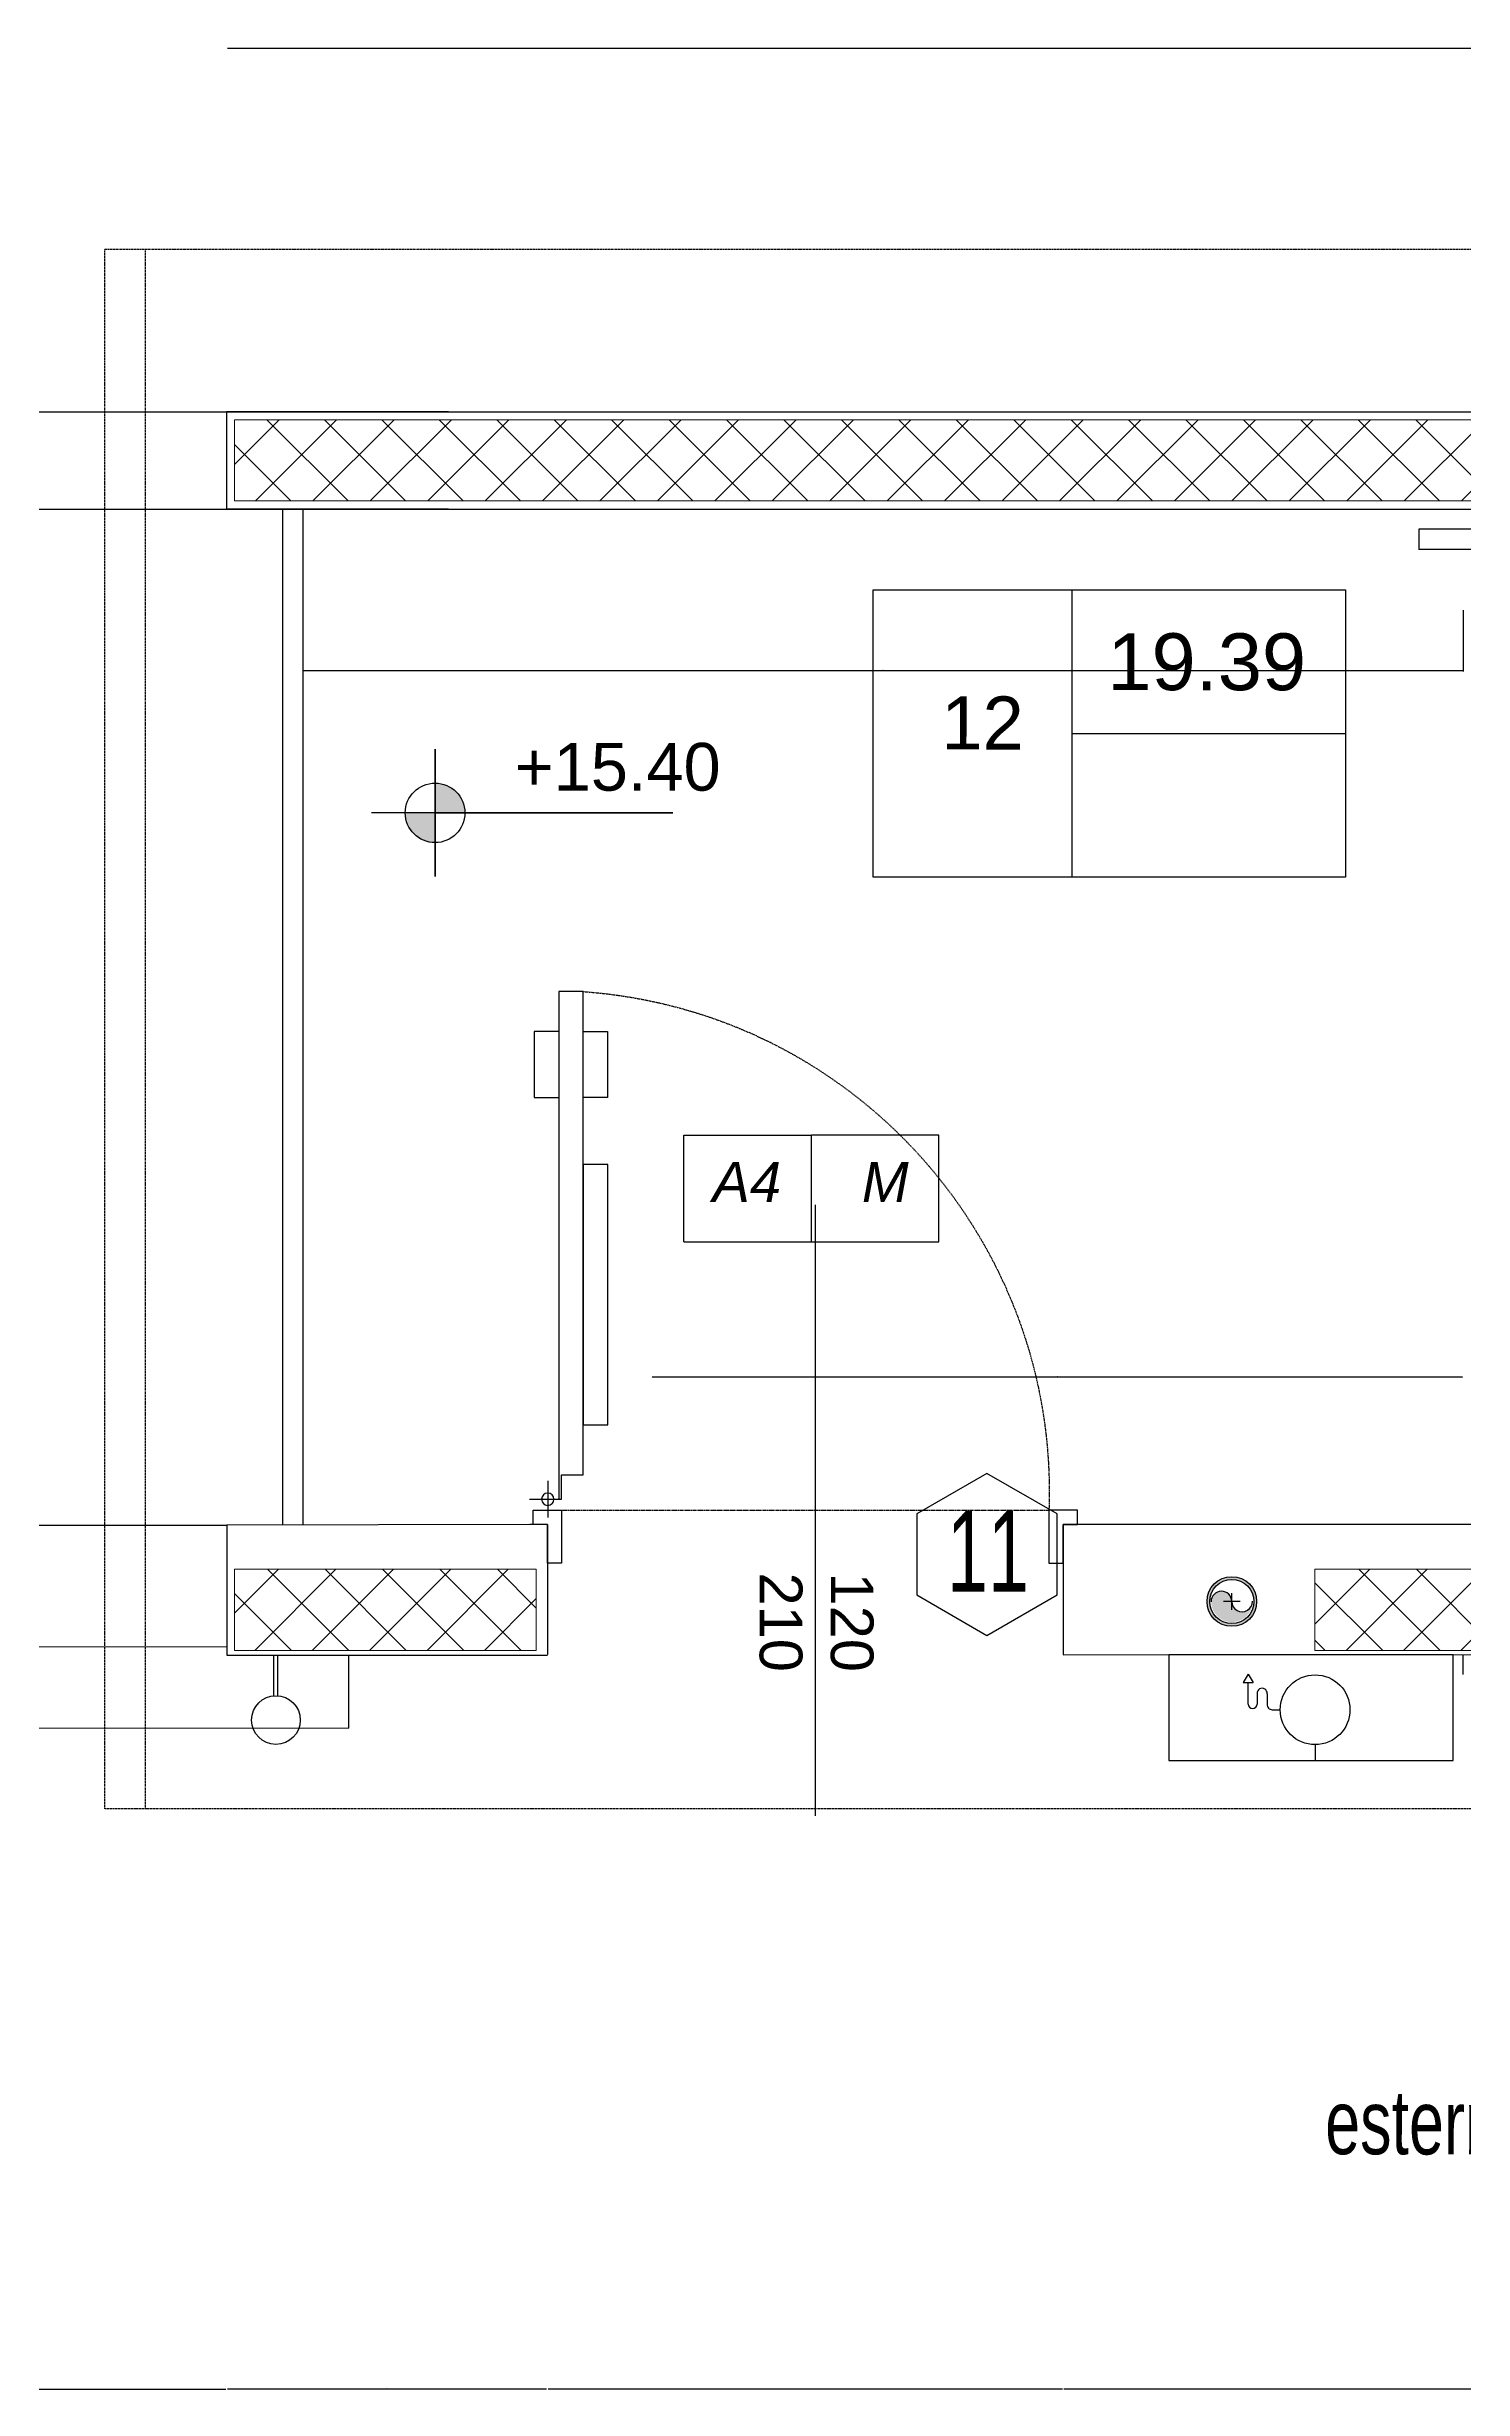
# Model space of a CAD drawing. Header units: millimetres. Extents: x -3782782348 to 131293, y -36553 to 57271.
# Drawn here: x 127658 to 128006, y -24712 to -24135 of the extents above; entities that cross this region are included whole.
import ezdxf

# ---------------------------------------------------------------- set-up
doc = ezdxf.new("R2010")
doc.units = ezdxf.units.MM
doc.header["$LTSCALE"] = 0.01
for name, pattern in [('CONTINOUS', [0]), ('HIDDEN', [0.375, 0.25, -0.125]), ('HIDDEN2', [4.7625, 3.175, -1.5875])]:
    doc.linetypes.add(name, pattern=pattern)
doc.layers.get('Defpoints').update_dxf_attribs({"color": 253})
for name, color, linetype, lineweight in [('EPC RETINI PIANO TERRENO DEFINITIVO', 4, 'Continuous', 0), ('EPC TERRENO DEFINITIVO PILASTRI', 2, 'Continuous', 0), ('X_SCALE', 1, 'Continuous', 25)]:
    doc.layers.add(name, color=color, linetype=linetype, lineweight=lineweight)
for name, color, linetype in [('Idranti', 253, 'Continuous'), ('X_cavedi', 1, 'Continuous'), ('X_Esterno', 8, 'Continuous'), ('X_FOROMETRIA SCARICO NUMERAZIONE', 6, 'Continuous'), ('X_MURI', 8, 'Continuous'), ('X_Numerazione camere', 8, 'Continuous'), ('X_Proiezini', 1, 'Continuous'), ('X_quote 1', 253, 'Continuous'), ('X_Quote altimetriche', 5, 'Continuous'), ('X_quote serramenti interni', 251, 'CONTINOUS'), ('X_Serramenti Int', 8, 'Continuous'), ('X_SIGLE ABACO', 1, 'Continuous'), ('X_TESTI', 253, 'Continuous')]:
    doc.layers.add(name, color=color, linetype=linetype)
doc.styles.add('Max 50', font='arial.ttf', dxfattribs={"width": 0.65, "height": 0.125})
doc.styles.add('nomi', font='arial.ttf')
doc.styles.add('QUOTE', font='simplex.shx', dxfattribs={"width": 0.7})
doc.styles.get("Standard").update_dxf_attribs({"font": 'arial.ttf'})
doc.dimstyles.get("Standard").update_dxf_attribs({"dimscale": 0, "dimtxt": 0.18, "dimasz": 0.18, "dimexe": 0.18, "dimexo": 0.0625, "dimgap": 0.09, "dimtad": 1, "dimdec": 0, "dimzin": 0, "dimdsep": 46, "dimtxsty": 'Standard', "dimcen": 0.09, "dimclrd": 256, "dimclre": 256, "dimclrt": 5, "dimadec": 0, "dimazin": 0, "dimtfac": 1, "dimtdec": 0, "dimtix": 1, "dimtofl": 0, "dimtmove": 2, "dimatfit": 3, "dimfxl": 1, "dimtolj": 1, "dimtzin": 0, "dimarcsym": 0})
pattern_1 = [(45, (126193.022, -24575), (-7.071068, 7.071068), []), (135, (126193.022, -24575), (-7.071068, -7.071068), [])]

# ---------------------------------------------------------------- blocks, each defined once
blk = doc.blocks.new('quota altim')
at = {"layer": 'X_Quote altimetriche', "ltscale": 4}
h = blk.add_hatch(color=256, dxfattribs=at)
h.paths.add_polyline_path([(0, 18.7), (0, 0), (18.7, 0, 0.414214)])
h.paths.add_polyline_path([(0, 0), (-18.7, 0, 0.414214), (0, -18.7)])
blk.add_lwpolyline([(0, 0), (0, 40), (0, 40), (0, -40), (0, -40), (0, 0), (40, 0), (149.3, 0), (0, 0), (-40, 0), (-40, 0)], dxfattribs=at)
blk.add_circle((0, 0), 18.7, dxfattribs=at)
blk = doc.blocks.new('*D263')
at = {"layer": 'Defpoints', "color": 0, "transparency": 16777216}
for p in [(128531.73, -24135.51, 0), (127701.88, -24225.04, 0), (128531.73, -24225.04, 0)]:
    blk.add_point(p, dxfattribs=at)
at = {"layer": 'X_quote 1', "lineweight": -2, "transparency": 16777216}
blk.add_line((127702.06, -24135.51, 0), (128531.55, -24135.51, 0), dxfattribs=at)
at = {"layer": 'X_quote 1', "transparency": 16777216}
for points in [[(127702.06, -24135.48, 0), (127702.06, -24135.54, 0), (127701.88, -24135.51, 0)], [(128531.55, -24135.48, 0), (128531.55, -24135.54, 0), (128531.73, -24135.51, 0)]]:
    blk.add_solid(points, dxfattribs=at)
at = {"layer": 'X_quote 1', "color": 5, "transparency": 16777216, "insert": (128116.8, -24135.33, 0), "char_height": 0.18, "attachment_point": 5}
blk.add_mtext('\\A1;830', dxfattribs=at)
blk = doc.blocks.new('*D158')
at = {"layer": 'Defpoints', "color": 0, "transparency": 16777216}
for p in [(127806.5, -24273.2, 0), (128006.33, -24273.8, 0), (127806.5, -24462.73)]:
    blk.add_point(p, dxfattribs=at)
at = {"layer": 'X_quote 1', "lineweight": -2, "transparency": 16777216}
blk.add_line((128006.15, -24462.73), (127806.68, -24462.73), dxfattribs=at)
at = {"layer": 'X_quote 1', "transparency": 16777216}
for points in [[(127806.68, -24462.7), (127806.68, -24462.76), (127806.5, -24462.73)], [(128006.15, -24462.7), (128006.15, -24462.76), (128006.33, -24462.73)]]:
    blk.add_solid(points, dxfattribs=at)
at = {"layer": 'X_quote 1', "color": 5, "transparency": 16777216, "insert": (127906.41, -24462.55), "char_height": 0.18, "attachment_point": 5}
blk.add_mtext('\\A1;200', dxfattribs=at)
blk = doc.blocks.new('porta 120 metallica')
blk.add_line((66, 71.65), (66, -78.72))
at = {"linetype": 'ByBlock'}
for p, q in [((0.09, -10.75), (0.09, -1.73)), ((-4.42, -6.24), (3.42, -6.24))]:
    blk.add_line(p, q, dxfattribs=at)
at = {"color": 5, "linetype": 'HIDDEN2'}
blk.add_line((3.5, -3.53), (123.5, -3.53), dxfattribs=at)
at = {"linetype": 'ByBlock'}
for points in [[(-3.5, 0), (-3.5, -3.53), (3.5, -3.53), (3.5, 9.47), (0, 9.47), (0, 0)], [(123.5, -3.53), (123.5, 9.47), (127, 9.47), (127, 0), (130.5, 0), (130.5, -3.53)], [(8.79, -12.27), (8.79, -131.24), (3.49, -131.24), (3.49, -131.24), (2.79, -131.24), (2.79, -6.24), (3.49, -6.24), (3.49, -12.27)]]:
    blk.add_lwpolyline(points, close=True, dxfattribs=at)
for points in [[(2.8, -121.42), (-3.26, -121.42), (-3.26, -105.12), (2.79, -105.12)], [(8.79, -121.42), (14.85, -121.42), (14.85, -105.12), (8.79, -105.12)]]:
    blk.add_lwpolyline(points, dxfattribs=at)
blk.add_circle((0.09, -6.24), 1.51, dxfattribs=at)
at = {"color": 5, "linetype": 'HIDDEN2'}
blk.add_arc((0.02, -7.99), 123.56, 274.07323, 2.06635, dxfattribs=at)
blk = doc.blocks.new('*D305')
at = {"layer": 'Defpoints', "color": 0, "transparency": 16777216}
for p in [(127907.84, -24531.13, 0), (128531.73, -24531.05, 0), (127907.84, -24711.85)]:
    blk.add_point(p, dxfattribs=at)
at = {"layer": 'X_quote 1', "lineweight": -2, "transparency": 16777216}
blk.add_line((128531.55, -24711.85), (127908.02, -24711.85), dxfattribs=at)
at = {"layer": 'X_quote 1', "transparency": 16777216}
for points in [[(127908.02, -24711.82), (127908.02, -24711.88), (127907.84, -24711.85)], [(128531.55, -24711.82), (128531.55, -24711.88), (128531.73, -24711.85)]]:
    blk.add_solid(points, dxfattribs=at)
at = {"layer": 'X_quote 1', "color": 5, "transparency": 16777216, "insert": (128219.78, -24711.67), "char_height": 0.18, "attachment_point": 5}
blk.add_mtext('\\A1;624', dxfattribs=at)
blk = doc.blocks.new('*D306')
at = {"layer": 'Defpoints', "color": 0, "transparency": 16777216}
for p in [(127780.84, -24531.15, 0), (127907.84, -24531.13, 0), (127780.84, -24711.85)]:
    blk.add_point(p, dxfattribs=at)
at = {"layer": 'X_quote 1', "lineweight": -2, "transparency": 16777216}
blk.add_line((127907.66, -24711.85), (127781.02, -24711.85), dxfattribs=at)
at = {"layer": 'X_quote 1', "transparency": 16777216}
for points in [[(127781.02, -24711.82), (127781.02, -24711.88), (127780.84, -24711.85)], [(127907.66, -24711.82), (127907.66, -24711.88), (127907.84, -24711.85)]]:
    blk.add_solid(points, dxfattribs=at)
at = {"layer": 'X_quote 1', "color": 5, "transparency": 16777216, "insert": (127844.34, -24711.67), "char_height": 0.18, "attachment_point": 5}
blk.add_mtext('\\A1;127', dxfattribs=at)
blk = doc.blocks.new('*D307')
at = {"layer": 'Defpoints', "color": 0, "transparency": 16777216}
for p in [(127701.89, -24531.16, 0), (127780.84, -24531.15, 0), (127701.89, -24711.85)]:
    blk.add_point(p, dxfattribs=at)
at = {"layer": 'X_quote 1', "lineweight": -2, "transparency": 16777216}
blk.add_line((127780.66, -24711.85), (127702.07, -24711.85), dxfattribs=at)
at = {"layer": 'X_quote 1', "transparency": 16777216}
for points in [[(127702.07, -24711.82), (127702.07, -24711.88), (127701.89, -24711.85)], [(127780.66, -24711.82), (127780.66, -24711.88), (127780.84, -24711.85)]]:
    blk.add_solid(points, dxfattribs=at)
at = {"layer": 'X_quote 1', "color": 5, "transparency": 16777216, "insert": (127741.36, -24711.67), "char_height": 0.18, "attachment_point": 5}
blk.add_mtext('\\A1;79', dxfattribs=at)
blk = doc.blocks.new('*D297')
at = {"layer": 'Defpoints', "color": 0, "transparency": 16777216}
for p in [(126184.4, -24528.96, 0), (127701.89, -24531.16, 0), (127701.89, -24711.85)]:
    blk.add_point(p, dxfattribs=at)
at = {"layer": 'X_quote 1', "lineweight": -2, "transparency": 16777216}
blk.add_line((126184.58, -24711.85), (127701.71, -24711.85), dxfattribs=at)
at = {"layer": 'X_quote 1', "transparency": 16777216}
for points in [[(126184.58, -24711.82), (126184.58, -24711.88), (126184.4, -24711.85)], [(127701.71, -24711.82), (127701.71, -24711.88), (127701.89, -24711.85)]]:
    blk.add_solid(points, dxfattribs=at)
at = {"layer": 'X_quote 1', "color": 5, "transparency": 16777216, "insert": (126943.15, -24711.67), "char_height": 0.18, "attachment_point": 5}
blk.add_mtext('\\A1;1517', dxfattribs=at)
blk = doc.blocks.new('*D288')
at = {"layer": 'Defpoints', "color": 0, "transparency": 16777216}
for p in [(127720.63, -24273.8), (128006.33, -24273.8, 0), (127720.63, -24288.8)]:
    blk.add_point(p, dxfattribs=at)
at = {"layer": 'X_quote 1', "lineweight": -2, "transparency": 16777216}
for p, q in [((127720.63, -24273.86), (127720.63, -24288.98)), ((128006.33, -24273.86), (128006.33, -24288.98)), ((128006.15, -24288.8), (127720.81, -24288.8))]:
    blk.add_line(p, q, dxfattribs=at)
at = {"layer": 'X_quote 1', "transparency": 16777216}
for points in [[(127720.81, -24288.77), (127720.81, -24288.83), (127720.63, -24288.8)], [(128006.15, -24288.77), (128006.15, -24288.83), (128006.33, -24288.8)]]:
    blk.add_solid(points, dxfattribs=at)
at = {"layer": 'X_quote 1', "color": 5, "transparency": 16777216, "insert": (127863.48, -24288.62), "char_height": 0.18, "attachment_point": 5}
blk.add_mtext('\\A1;286', dxfattribs=at)
blk = doc.blocks.new('colonna')
at = {"ltscale": 20}
h = blk.add_hatch(color=256, dxfattribs=at)
h.paths.add_polyline_path([(793.7017, -32.3658, -1), (793.5795, -32.3671, -1)])
h.paths.add_polyline_path([(793.5863, -32.367, 1), (793.6949, -32.3659, 1)], flags=16)
blk.add_hatch(color=256).paths.add_polyline_path([(793.6915, -32.3659, -1), (793.5897, -32.3669, -1), (793.6406, -32.3664, 1)])
at = {"color": 2}
for p, q in [((793.6408, -32.3868), (793.6404, -32.346)), ((793.661, -32.3662), (793.6202, -32.3666))]:
    blk.add_line(p, q, dxfattribs=at)
at = {"color": 7}
for radius in [0.0611, 0.0543]:
    blk.add_circle((793.6406, -32.3664), radius, dxfattribs=at)
at = {"color": 2}
for centre, start, end in [((793.6151, -32.3667), 0.59194, 180.59194), ((793.6661, -32.3662), 180.59194, 0.59194)]:
    blk.add_arc(centre, 0.0255, start, end, dxfattribs=at)

msp = doc.modelspace()

# ---------------------------------------------------------------- hatches: boundary and pattern name
at = {"layer": 'EPC RETINI PIANO TERRENO DEFINITIVO'}
h = msp.add_hatch(dxfattribs=at)
h.set_pattern_fill('_USER', color=256, scale=10, angle=45, style=0, double=1, pattern_type=0)
h.set_pattern_definition(pattern_1)
h.paths.add_polyline_path([(128181.56, -24227.01), (127703.79, -24227.01), (127703.79, -24247.01), (128181.56, -24247.01)])
h.paths.add_polyline_path([(128529.61, -24227.03), (128281.56, -24227.03), (128281.56, -24247.03), (128529.61, -24247.03)])
h.paths.add_polyline_path([(128529.63, -24510.01), (127969.84, -24510.01), (127969.84, -24530.01), (128529.63, -24530.01)])
h.paths.add_polyline_path([(128323.06, -24247.41), (128323.06, -24226.67), (128338.26, -24226.67), (128338.26, -24247.41)], flags=9)
h.paths.add_polyline_path([(128322.85, -24525.32), (128322.85, -24504.85), (128338.26, -24504.85), (128338.26, -24525.32)], flags=9)
h.paths.add_polyline_path([(128362.38, -24514.11), (128362.38, -24494.96), (128377.42, -24494.96), (128377.42, -24514.11)], flags=9)
h = msp.add_hatch(dxfattribs=at)
h.set_pattern_fill('_USER', color=256, scale=10, angle=45, style=0, double=1, pattern_type=0)
h.set_pattern_definition(pattern_1)
h.paths.add_polyline_path([(127778.11, -24510.01), (127703.79, -24510.01), (127703.79, -24530.01), (127778.11, -24530.01)])

# ---------------------------------------------------------------- linework, layer by layer
at = {"layer": 'EPC TERRENO DEFINITIVO PILASTRI'}
for p, q in [((127778.11, -24510.01, 0), (127703.79, -24510.01, 0)), ((127703.79, -24510.01, 0), (127703.79, -24530.01, 0)), ((127778.11, -24510.01, 0), (127778.11, -24530.01, 0)), ((127778.11, -24530.01, 0), (127703.79, -24530.01, 0))]:
    msp.add_line(p, q, dxfattribs=at)
at = {"layer": 'EPC TERRENO DEFINITIVO PILASTRI', "elevation": 0}
for points in [[(127703.79, -24227.01), (128181.56, -24227.01), (128181.56, -24247.01), (127703.79, -24247.01)], [(128529.63, -24530.01), (128529.63, -24510.01), (127969.84, -24510.01), (127969.84, -24530.01)]]:
    msp.add_lwpolyline(points, close=True, dxfattribs=at)
at = {"layer": 'EPC TERRENO DEFINITIVO PILASTRI', "linetype": 'CONTINOUS', "elevation": 0}
msp.add_lwpolyline([(127969.84, -24530.01), (128529.63, -24530.01), (128529.63, -24510.01)], dxfattribs=at)
at = {"layer": 'Idranti'}
for p, q in [((128003.89, -24531.07, 0), (127933.89, -24531.07, 0)), ((127933.89, -24531.07, 0), (127933.89, -24557.07, 0)), ((128003.89, -24557.07, 0), (128003.89, -24531.07, 0)), ((127953.4, -24535.83, 0), (127952.14, -24537.94, 0)), ((127953.4, -24535.83, 0), (127954.65, -24537.94, 0)), ((127952.14, -24537.94, 0), (127954.65, -24537.94, 0)), ((127953.4, -24543.21, 0), (127953.4, -24537.94, 0)), ((127955.57, -24540.61, 0), (127955.57, -24543.21, 0)), ((127958.07, -24540.66, 0), (127958.07, -24543.27, 0)), ((127959.31, -24544.61, 0), (127961.28, -24544.61, 0)), ((127969.87, -24553.2, 0), (127969.87, -24557.07, 0)), ((127933.89, -24557.07, 0), (128003.89, -24557.07, 0))]:
    msp.add_line(p, q, dxfattribs=at)
msp.add_circle((127969.87, -24544.61, 0), 8.59, dxfattribs=at)
for centre, radius, start, end in [((127956.82, -24540.57, 0), 1.25, 355.70036, 181.65415), ((127954.48, -24543.21, 0), 1.09, 180, 0), ((127959.31, -24543.36, 0), 1.25, 175.70036, 270)]:
    msp.add_arc(centre, radius, start, end, dxfattribs=at)
at = {"layer": 'X_cavedi'}
for p, q in [((127713.51, -24541.16, 0), (127713.51, -24531.16, 0)), ((127714.51, -24541.16, 0), (127714.51, -24531.16, 0))]:
    msp.add_line(p, q, dxfattribs=at)
msp.add_circle((127714.01, -24547.16, 0), 6, dxfattribs=at)
at = {"layer": 'X_Esterno'}
msp.add_line((127731.89, -24531.16, 0), (127731.89, -24549.16, 0), dxfattribs=at)
at = {"layer": 'X_Esterno', "elevation": 0}
msp.add_lwpolyline([(126204.4, -24548.96), (127731.89, -24549.16)], dxfattribs=at)
at = {"layer": 'X_FOROMETRIA SCARICO NUMERAZIONE', "elevation": 0}
msp.add_lwpolyline([(127871.8, -24516.35), (127889.07, -24526.33), (127906.35, -24516.35), (127906.35, -24496.41), (127889.07, -24486.44), (127871.8, -24496.41)], close=True, dxfattribs=at)
at = {"layer": 'X_MURI'}
for p, q in [((127701.88, -24225.04, 0), (127701.88, -24249.04, 0)), ((127756.52, -24225.04, 0), (127701.88, -24225.04, 0)), ((127756.52, -24249.04, 0), (127701.88, -24249.04, 0))]:
    msp.add_line(p, q, dxfattribs=at)
at = {"layer": 'X_MURI', "ltscale": 2}
for p, q in [((127756.52, -24225.04, 0), (128181.56, -24225.04, 0)), ((127756.52, -24249.04, 0), (127786.5, -24249.04, 0)), ((127786.5, -24249.04, 0), (128181.56, -24249.04, 0))]:
    msp.add_line(p, q, dxfattribs=at)
at = {"layer": 'X_MURI', "ltscale": 4}
msp.add_line((127776.5, -24499.04, 0), (127701.89, -24499.16, 0), dxfattribs=at)
at = {"layer": 'X_MURI', "ltscale": 30}
for p, q in [((127780.84, -24499.04, 0), (127780.84, -24531.04, 0)), ((127907.84, -24499.07, 0), (127907.84, -24531.04, 0))]:
    msp.add_line(p, q, dxfattribs=at)
at = {"layer": 'X_MURI', "ltscale": 30, "elevation": 0}
for points in [[(127701.89, -24499.16), (127701.89, -24531.16), (127780.84, -24531.15)], [(127780.84, -24499.04), (127776.5, -24499.04)], [(127907.84, -24531.13), (128531.73, -24531.04), (128531.73, -24499.04), (127907.84, -24499.04)]]:
    msp.add_lwpolyline(points, dxfattribs=at)
at = {"layer": 'X_Numerazione camere'}
for p, q in [((127909.95, -24268.86, 0), (127909.95, -24339.63, 0)), ((127909.95, -24304.25, 0), (127977.33, -24304.25, 0))]:
    msp.add_line(p, q, dxfattribs=at)
at = {"layer": 'X_Numerazione camere', "elevation": 0}
msp.add_lwpolyline([(127861.08, -24268.86), (127977.33, -24268.86), (127977.33, -24339.63), (127861.08, -24339.63)], close=True, dxfattribs=at)
at = {"layer": 'X_Proiezini', "linetype": 'HIDDEN', "ltscale": 100}
for p, q in [((127671.88, -24185, 0), (128561.73, -24185, 0)), ((127671.88, -24569.01, 0), (127671.88, -24185, 0)), ((127681.88, -24569.01, 0), (127681.88, -24185, 0)), ((128561.73, -24569.01, 0), (127671.88, -24569.01, 0))]:
    msp.add_line(p, q, dxfattribs=at)
at = {"layer": 'X_Proiezini', "ltscale": 0.5}
for p, q in [((127441.54, -24225.04, 0), (127756.52, -24225.04, 0)), ((127441.54, -24249.04, 0), (127756.52, -24249.04, 0)), ((127715.63, -24249.04), (127715.63, -24499.04)), ((127720.63, -24249.04), (127720.63, -24499.04)), ((126184.4, -24499.04, 0), (127701.89, -24499.16, 0))]:
    msp.add_line(p, q, dxfattribs=at)
at = {"layer": 'X_Proiezini', "ltscale": 0.5, "elevation": 0}
msp.add_lwpolyline([(126184.4, -24528.96), (127701.89, -24529.16)], dxfattribs=at)
at = {"layer": 'X_SCALE', "ltscale": 0.5}
for p, q in [((128315.56, -24253.93, 0), (127995.41, -24253.93, 0)), ((127995.41, -24253.93, 0), (127995.41, -24258.93, 0)), ((127995.41, -24253.93, 0), (127995.41, -24258.93, 0)), ((128315.56, -24258.93, 0), (127995.41, -24258.93, 0)), ((128006.32, -24535.93, 0), (128006.32, -24531.07, 0))]:
    msp.add_line(p, q, dxfattribs=at)
at = {"layer": 'X_Serramenti Int', "elevation": 0}
msp.add_lwpolyline([(127795.73, -24474.46), (127795.73, -24410.35), (127789.62, -24410.35), (127789.62, -24474.46)], close=True, dxfattribs=at)
at = {"layer": 'X_SIGLE ABACO'}
for p, q in [((127845.85, -24429.39), (127845.85, -24403.18)), ((127845.85, -24429.39), (127845.85, -24403.18)), ((127877.25, -24403.18), (127845.85, -24403.18)), ((127877.25, -24429.39), (127877.25, -24403.18)), ((127877.25, -24429.39), (127877.25, -24403.18)), ((127814.46, -24429.39), (127877.25, -24429.39))]:
    msp.add_line(p, q, dxfattribs=at)
msp.add_lwpolyline([(127814.46, -24429.39), (127814.46, -24403.18), (127845.85, -24403.18)], dxfattribs=at)

# ---------------------------------------------------------------- block references
at = {"layer": 'X_FOROMETRIA SCARICO NUMERAZIONE', "xscale": 100, "yscale": 100, "zscale": 100}
msp.add_blockref('colonna', (48585.31, -21281.32, 0), dxfattribs=at)
at = {"layer": 'X_Quote altimetriche', "xscale": 0.3919999999943684, "yscale": 0.3919999999943684, "zscale": 0.3919999999943684}
msp.add_blockref('quota altim', (127753.2, -24323.8), dxfattribs=at)
at = {"layer": 'X_Serramenti Int', "xscale": -1, "rotation": 180}
msp.add_blockref('porta 120 metallica', (127780.84, -24499.04, 0), dxfattribs=at)

# ---------------------------------------------------------------- texts
at = {"layer": 'X_FOROMETRIA SCARICO NUMERAZIONE', "insert": (127879.23, -24495.57, 0), "char_height": 20, "width": 96.6229, "attachment_point": 1, "style": 'Max 50'}
msp.add_mtext('{11}', dxfattribs=at)
at = {"layer": 'X_Numerazione camere', "insert": (127967.65, -24286.72, 0), "char_height": 11.664, "width": 116.6418, "attachment_point": 6, "rotation": 359.95576, "style": 'nomi'}
msp.add_mtext('{\\H1.2x;19.39}', dxfattribs=at)
at = {"layer": 'X_Numerazione camere', "color": 1, "insert": (127898.14, -24301.68, 0), "char_height": 8.1648, "width": 81.6493, "attachment_point": 6, "rotation": 359.95576, "style": 'nomi'}
msp.add_mtext('{\\H1.6x;12}', dxfattribs=at)
at = {"layer": 'X_Quote altimetriche', "ltscale": 4, "insert": (127772.81, -24306.58), "char_height": 11.76, "width": 112.7992, "attachment_point": 1}
msp.add_mtext('{\\fArial|b0|i0|c0|p34;+15.40}', dxfattribs=at)
at = {"layer": 'X_quote serramenti interni', "insert": (127847.05, -24535.3, 0), "char_height": 10.5, "width": 105.0016, "attachment_point": 6, "rotation": 269.95576, "style": 'nomi'}
msp.add_mtext('120\\P210', dxfattribs=at)
at = {"layer": 'X_SIGLE ABACO', "color": 251, "char_height": 11.55, "width": 115.5, "attachment_point": 6, "rotation": 0.04793, "style": 'nomi'}
for s, insert in [('{\\fArial|b0|i1|c0|p34;\\H0.8573x;A4}', (127838.4, -24414.67, 0)), ('{\\fArial|b0|i1|c0|p34;\\H0.8573x;M}', (127869.8, -24414.67, 0))]:
    msp.add_mtext(s, dxfattribs=dict(at, insert=insert))
at = {"layer": 'X_TESTI', "insert": (128107.28, -24680.96, 0), "char_height": 1.4515, "width": 214.705, "attachment_point": 9, "rotation": 359.85091, "style": 'QUOTE'}
msp.add_mtext('{\\fArial|b0|i0|c0|p34;\\H10.9x;Lavello\\Pesterno con attacco\\Pmanichetta }', dxfattribs=at)

# ---------------------------------------------------------------- dimensions: what is measured, and where the dimension line sits
at = {"layer": 'X_quote 1'}
for base, p1, p2, override, picture, middle in [((128531.73, -24135.51, 0), (127701.88, -24225.04, 0), (128531.73, -24225.04, 0), {"dimscale": 1, "dimse1": 1, "dimse2": 1}, '*D263', (128116.8, -24135.33, 0)), ((127720.63, -24288.8), (128006.33, -24273.8, 0), (127720.63, -24273.8), {"dimscale": 1}, '*D288', (127863.48, -24288.62)), ((127806.5, -24462.73), (128006.33, -24273.8, 0), (127806.5, -24273.2, 0), {"dimscale": 1, "dimse1": 1, "dimse2": 1}, '*D158', (127906.41, -24462.55)), ((127701.89, -24711.85), (126184.4, -24528.96, 0), (127701.89, -24531.16, 0), {"dimscale": 1, "dimse1": 1, "dimse2": 1}, '*D297', (126943.15, -24711.67)), ((127701.89, -24711.85), (127780.84, -24531.15, 0), (127701.89, -24531.16, 0), {"dimscale": 1, "dimse1": 1, "dimse2": 1}, '*D307', (127741.36, -24711.67)), ((127780.84, -24711.85), (127907.84, -24531.13, 0), (127780.84, -24531.15, 0), {"dimscale": 1, "dimse1": 1, "dimse2": 1}, '*D306', (127844.34, -24711.67)), ((127907.84, -24711.85), (128531.73, -24531.05, 0), (127907.84, -24531.13, 0), {"dimscale": 1, "dimse1": 1, "dimse2": 1}, '*D305', (128219.78, -24711.67))]:
    dim = msp.add_linear_dim(base=base, p1=p1, p2=p2, dimstyle='Standard', override=override, dxfattribs=at)
    dim.commit()
    dim.dimension.update_dxf_attribs({"geometry": picture, "text_midpoint": middle})

doc.saveas('drawing.dxf')
